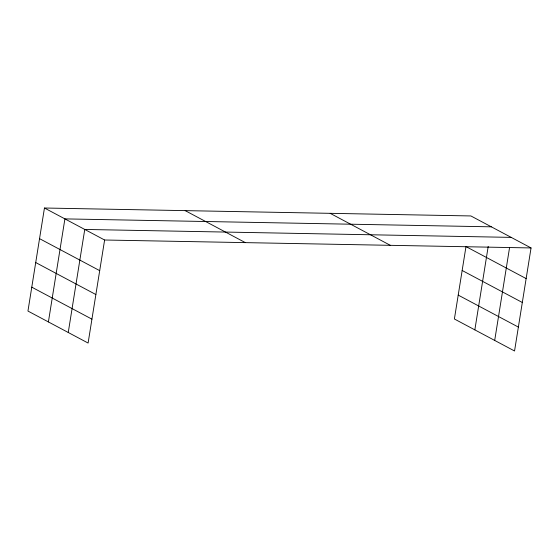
<?xml version="1.0" encoding="UTF-8"?>
<svg xmlns="http://www.w3.org/2000/svg" width="559" height="559" viewBox="0 0 559 559"><rect width="100%" height="100%" fill="white"/><g stroke="black" fill="none" stroke-linecap="round" stroke-linejoin="round"><path stroke-width="0.84" d="M44.454 208.011L27.95 311.056L88.105 343.051L104.61 240.007L44.454 208.011L470.895 215.949L531.05 247.944L514.546 350.989L454.39 318.993L465.982 246.589L526.145 278.585M48.402 321.935L64.907 218.89L491.347 226.828M68.254 332.493L84.758 229.449L511.199 237.386M474.843 329.873L488.21 246.4M494.694 340.431L509.563 247.595M104.61 240.007L531.05 247.944M462.16 270.486L522.316 302.475M330.166 213.328L390.329 245.324M458.212 295.103L518.375 327.092M185.183 210.631L245.338 242.62M39.549 238.651L99.705 270.647M35.72 262.548L95.875 294.537M31.779 287.165L91.935 319.154"/></g></svg>
